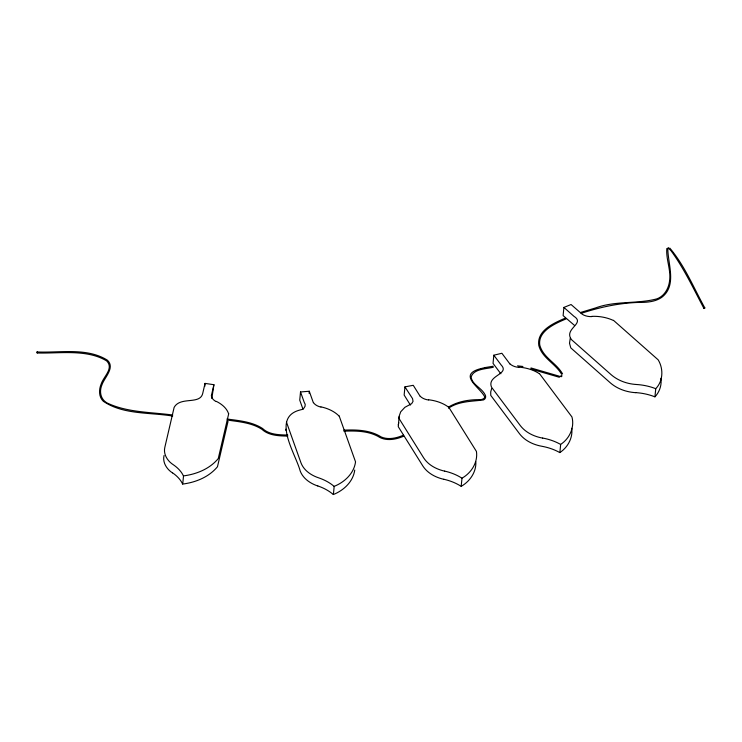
<?xml version="1.0" encoding="UTF-8"?>
<svg xmlns="http://www.w3.org/2000/svg" width="742" height="742" viewBox="0 0 742 742"><rect width="100%" height="100%" fill="white"/><g stroke="black" fill="none" stroke-linecap="round" stroke-linejoin="round"><path stroke-width="1.11" d="M420.157 396.339L413.257 385.302L404.937 386.879L412.543 398.621L413.044 401.357L411.652 403.685L404.909 407.302L400.699 411.81L399.168 416.169L398.259 426.678L422.884 466.05C427.55 473.238 435.675 477.477 443.864 479.313M399.094 416.754L399.048 418.507L423.663 457.879C428.329 465.076 436.463 469.306 444.643 471.142M204.755 386.461L205.042 383.401L213.919 384.708L211.832 398.473M317.789 485.982C310.36 483.506 303.042 478.581 300.185 470.994C295.724 453.881 270.904 417.431 300.074 409.974C303.766 409.844 306.993 405.484 304.22 402.322L300.529 391.952L309.275 391.257L313.337 402.674M300.529 391.952L299.74 400.123L303.061 409.454M309.071 393.297L309.275 391.257M339.159 415.919L355.539 461.858C354.036 473.396 344.557 482.207 334.178 486.353L333.39 494.524C343.778 490.379 353.248 481.567 354.75 470.029M404.937 386.879L404.149 395.041L410.409 405.067M443.883 479.258A40.689 25.052 5.5 0 1 461.162 486.362L462.006 478.154C471.337 472.942 478.061 462.359 476.438 451.461L448.66 407.033M509.977 364.053L501.889 353.266L493.829 355.214L493.04 363.376L500.377 373.17M591.699 316.611A11.288 6.956 5.5 0 1 582.275 314.283L571.071 304.526L563.901 307.429L563.113 315.6L574.586 325.478M635.708 392.62A40.689 25.052 5.5 0 1 654.926 396.849L655.761 388.641C663.255 381.054 663.552 368.709 658.182 359.851L613.476 320.331M398.306 424.916L398.751 422.652M666.817 248.505C665.88 259.412 671.222 270.125 669.534 281.144C668.681 288.313 664.489 296.021 657.022 298.813C637.387 304.155 615.396 300.584 595.659 307.911L580.754 312.41M667.819 248.82C667.967 264.625 677.14 285.67 661.669 297.403C654.574 302.282 645.642 302.458 637.35 302.467C618.169 303.218 599.304 307.373 581.116 313.384M164.047 455.495C162.35 462.433 166.802 469.306 172.515 472.904M205.042 383.401L202.687 393.557C199.858 405.021 180.223 396.163 174.12 407.432L164.835 447.333C163.138 454.262 167.59 461.144 173.303 464.733A40.689 25.052 5.5 0 1 183.422 475.9M211.322 395.894L213.919 384.708M228.74 413.554L218.259 458.565C209.736 468.888 196.528 474.212 183.515 475.891L182.727 484.062C195.74 482.383 208.947 477.05 217.471 466.737L227.952 421.725M285.67 430.277L285.976 429.136M570.246 338.306L569.513 343.249L570.793 347.887L610.425 382.928C617.4 388.947 626.573 392.119 635.708 392.676M491.658 388.613L490.712 391.906L490.768 395.403L519.604 433.875C524.965 440.804 533.405 444.755 541.883 446.276A40.689 25.052 5.5 0 1 559.811 452.601M37.193 352.988L37.146 351.968L37.193 352.988C59.787 353.637 86.721 348.888 106.69 360.927C114.073 368.44 103.667 376.333 101.162 384.013C98.807 389.606 98.63 396.738 103.268 401.246C123.126 414.834 149.754 412.264 172.645 416.049M654.973 396.803C659.582 391.924 661.901 384.977 660.909 378.309M461.218 486.325C469.89 481.4 476.466 471.968 475.826 461.728M449.021 406.755C458.639 401.144 469.732 399.484 480.668 399.65C482.69 399.354 485.045 398.315 484.628 396.673C479.508 386.851 457.295 374.729 480.816 368.607M448.52 408.183C458.973 401.107 471.569 401.505 483.367 399.975C485.472 399.27 486.298 396.729 485.166 394.837C481.66 387.751 472.033 384.681 471.142 377.047C473.405 368.867 485.982 369.024 493.319 367.253M565.487 318.049C554.348 322.872 536.596 330.292 538.785 345.41C541.975 358.015 555.6 363.608 561.675 374.395M565.896 319.004C554.905 323.558 537.644 331.331 539.786 345.141C543.2 357.811 556.398 362.875 562.584 373.903M403.444 435.164C396.553 438.207 388.224 440.006 381.202 436.973C370.156 429.961 356.494 429.59 343.843 430.147M403.871 436.101C395.774 439.681 385.608 441.573 377.799 436.259C367.457 430.805 355.27 430.759 343.871 431.176M485.203 367.54L493.217 366.223M480.723 368.635L485.277 367.522M37.211 352.033L37.174 351.958C60.083 353.007 86.925 347.275 107.46 360.241C115.242 367.698 104.752 377.149 102.09 384.467C99.15 391.08 100.253 398.806 106.718 402.767C126.632 412.543 150.849 412.088 172.728 415.019M287.803 435.044C279.085 434.849 269.068 434.729 262.52 428.459C252.011 421.697 239.035 420.649 226.959 419.007M287.794 436.083C278.927 435.934 268.78 435.693 261.898 429.293C251.863 422.829 239.462 421.781 227.933 420.157M517.545 365.843L522.924 366.483M559.459 376.25L530.966 367.949M559.385 377.279L530.743 368.969M542.671 438.105C534.194 436.584 525.753 432.632 520.392 425.704L491.556 387.231C486.557 375.359 510.218 374.302 501.165 364.999L493.829 355.214M704.835 307.939L703.945 308.468L704.835 307.939C693.649 287.794 684.773 265.71 669.766 248.06M563.901 307.429L573.983 316.342C585.707 323.707 563.178 328.799 571.581 339.725L611.213 374.756C618.188 380.776 627.361 383.957 636.497 384.504A40.689 25.052 5.5 0 1 655.715 388.687M669.154 248.913L670.842 250.481C684.05 268.456 693.52 288.823 703.945 308.468M539.425 373.551L571.952 416.958C574.762 427.373 569.55 438.643 560.664 444.393L559.876 452.555C567.769 447.343 573.037 437.845 571.72 428.273M286.458 422.105L300.974 462.832C303.821 470.409 311.148 475.344 318.578 477.811A40.689 25.052 5.5 0 1 334.104 486.39M444.671 471.096A40.689 25.052 5.5 0 1 461.941 478.191M428.681 399.79A30.042 18.494 5.5 0 1 448.493 407.117M428.644 400.012A11.288 6.956 5.5 0 1 420.278 396.302M500.284 373.217A10.008 6.159 5.5 0 1 500.887 373.727M518.806 367.142A30.042 18.494 5.5 0 1 539.267 373.643M518.797 367.373A11.288 6.956 5.5 0 1 510.097 364.007M542.69 438.058A40.689 25.052 5.5 0 1 560.6 444.43M172.58 472.867A40.689 25.052 5.5 0 1 182.634 484.072M227.367 420.76A30.042 18.494 5.5 0 1 227.729 421.734M216.321 401.376A30.042 18.494 5.5 0 1 228.517 413.572M216.107 401.552A11.288 6.956 5.5 0 1 211.461 395.903M591.643 316.38A30.042 18.494 5.5 0 1 613.346 320.442M317.826 485.936A40.689 25.052 5.5 0 1 333.316 494.552M320.998 406.876A30.042 18.494 5.5 0 1 338.964 415.984M320.906 407.089A11.288 6.956 5.5 0 1 313.476 402.646M668.403 248.347C667.485 249.729 668.394 246.196 668.403 248.347M560.368 376.361C561.555 378.04 563.289 373.931 560.368 376.361"/></g></svg>
